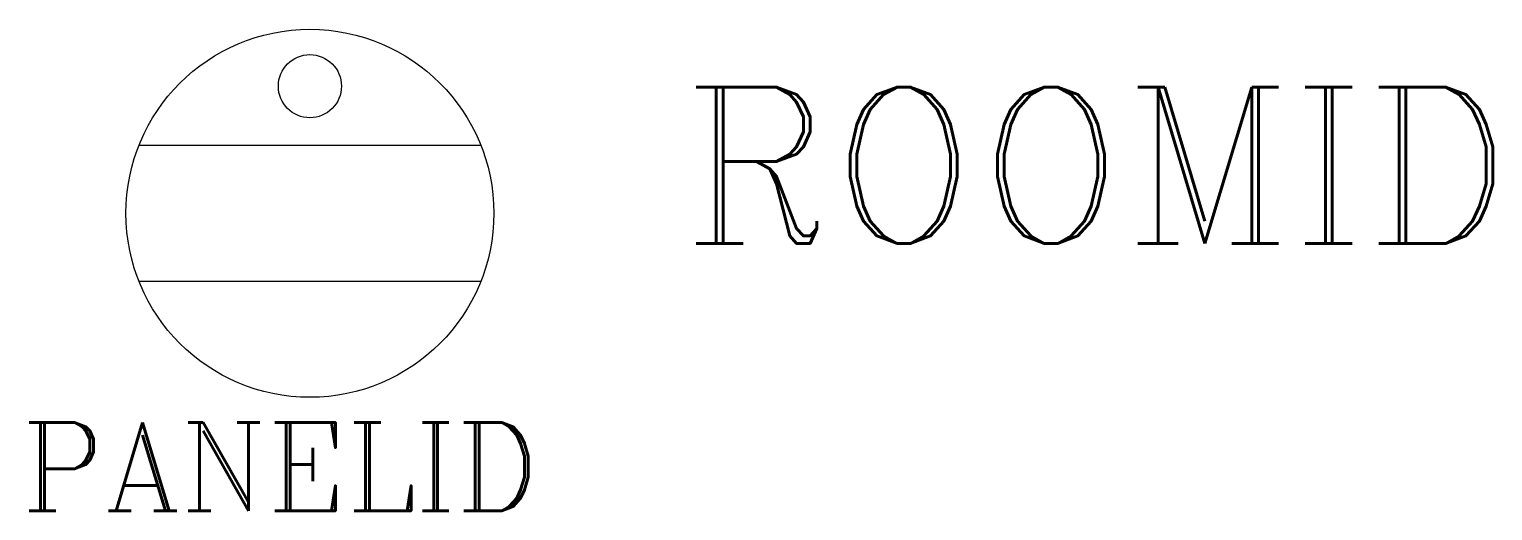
# Model space of a CAD drawing. Header units: inches. Extents: x -19.1 to 80.5, y -20.2 to 12.5.
import ezdxf

# ---------------------------------------------------------------- set-up
doc = ezdxf.new("R2010")
doc.units = ezdxf.units.IN
doc.header["$LTSCALE"] = 48
doc.header["$MEASUREMENT"] = 0
doc.styles.add('ROMANC', font='COMPLEX.SHX')
doc.styles.add('WSNotes', font='complex.shx', dxfattribs={"height": 18})

msp = doc.modelspace()

# ---------------------------------------------------------------- texts
at = {"style": 'WSNotes', "flags": 1}
msp.add_attdef('ROOMID', (25.374, -2.047), '', height=10.625, dxfattribs=at)
at = {"style": 'ROMANC'}
msp.add_attdef('PANELID', (-19.607, -20.229), '', height=6, dxfattribs=at)

# ---------------------------------------------------------------- wipeouts: each hides what was drawn before it
msp.add_wipeout([(0, 12.515), (-8.85, 8.85), (-12.515, 0), (-8.85, -8.85), (0, -12.515), (8.85, -8.85), (12.515, 0), (8.85, 8.85)])

# ---------------------------------------------------------------- next in the draw order: linework, layer by layer
for p, q in [((-11.625, 4.635), (11.625, 4.635)), ((11.625, -4.635), (-11.625, -4.635))]:
    msp.add_line(p, q)
at = {"linetype": 'Continuous'}
msp.add_circle((0, 0), 12.515, dxfattribs=at)
msp.add_circle((0, 8.643), 2.148)

doc.saveas('drawing.dxf')
